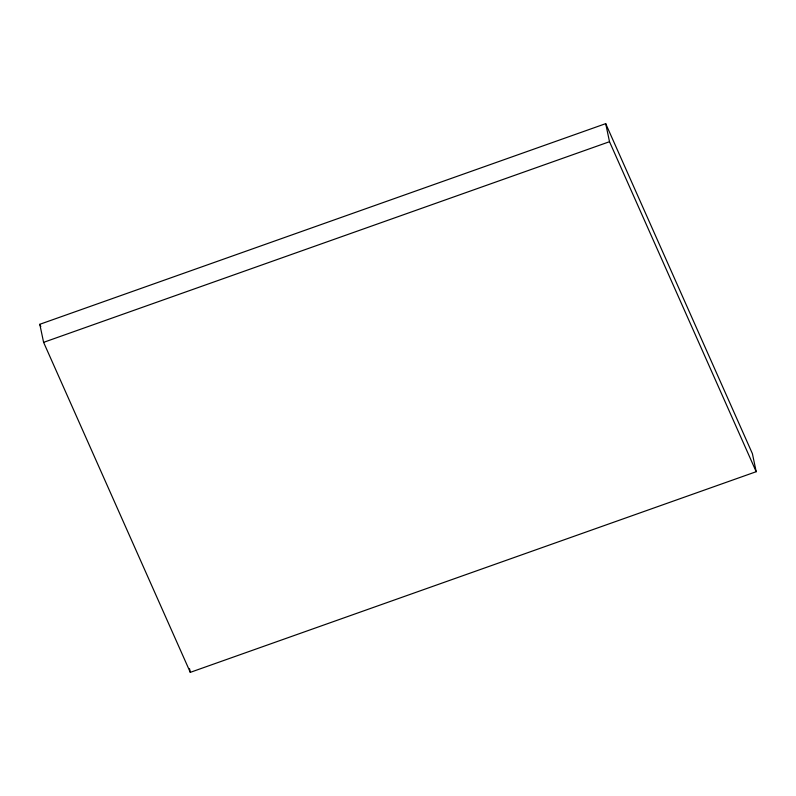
<?xml version="1.0" encoding="UTF-8"?>
<svg xmlns="http://www.w3.org/2000/svg" width="796" height="796" viewBox="0 0 796 796"><rect width="100%" height="100%" fill="white"/><g stroke="black" fill="none" stroke-linecap="round" stroke-linejoin="round"><path stroke-width="1.19" d="M39.8 324.3L605.706 123.649L752.399 453.65L756.2 471.7L190.294 672.351L43.601 342.35L39.8 324.3L40.805 326.559M43.601 342.35L609.507 141.708L605.706 123.649M609.507 141.708L756.2 471.7M189.538 668.74L190.294 672.351"/></g></svg>
